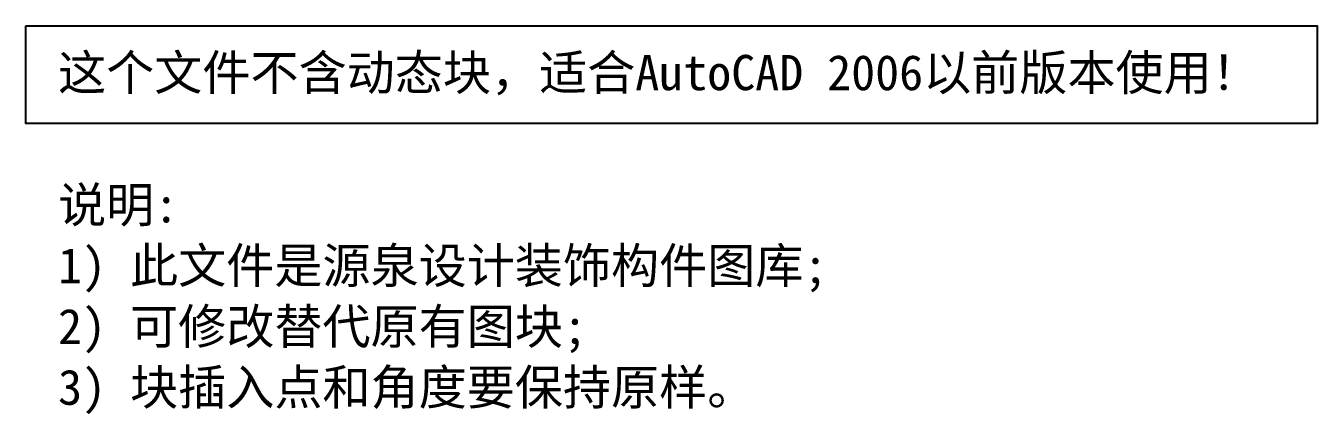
# Model space of a CAD drawing. Extents: x 1315 to 7970, y -3348 to 2381.
# Drawn here: x 1745 to 3795, y 1764 to 2381 of the extents above; entities that cross this region are included whole.
import ezdxf

# ---------------------------------------------------------------- set-up
doc = ezdxf.new("R2010")
doc.units = 0
doc.layers.get('0').update_dxf_attribs({"linetype": 'CONTINUOUS'})
doc.styles.get("Standard").update_dxf_attribs({"font": ''})
doc.styles.get('STANDARD').set_extended_font_data('SimSun')

msp = doc.modelspace()

# ---------------------------------------------------------------- linework, layer by layer
msp.add_lwpolyline([(1744.6, 2381.2), (3795.3, 2381.2), (3795.3, 2226.1), (1744.6, 2226.1)], close=True)

# ---------------------------------------------------------------- texts
at = {"color": 6}
for s, p in [('这个文件不含动态块，适合AutoCAD 2006以前版本使用！', (1795.8, 2278.9)), ('说明:', (1795.8, 2068.7)), ('1) 此文件是源泉设计装饰构件图库;', (1795.8, 1972.2)), ('2) 可修改替代原有图块;', (1795.8, 1875.5)), ('3) 块插入点和角度要保持原样。', (1795.8, 1778.9))]:
    msp.add_text(s, height=56, dxfattribs=at).set_placement(p)

doc.saveas('drawing.dxf')
